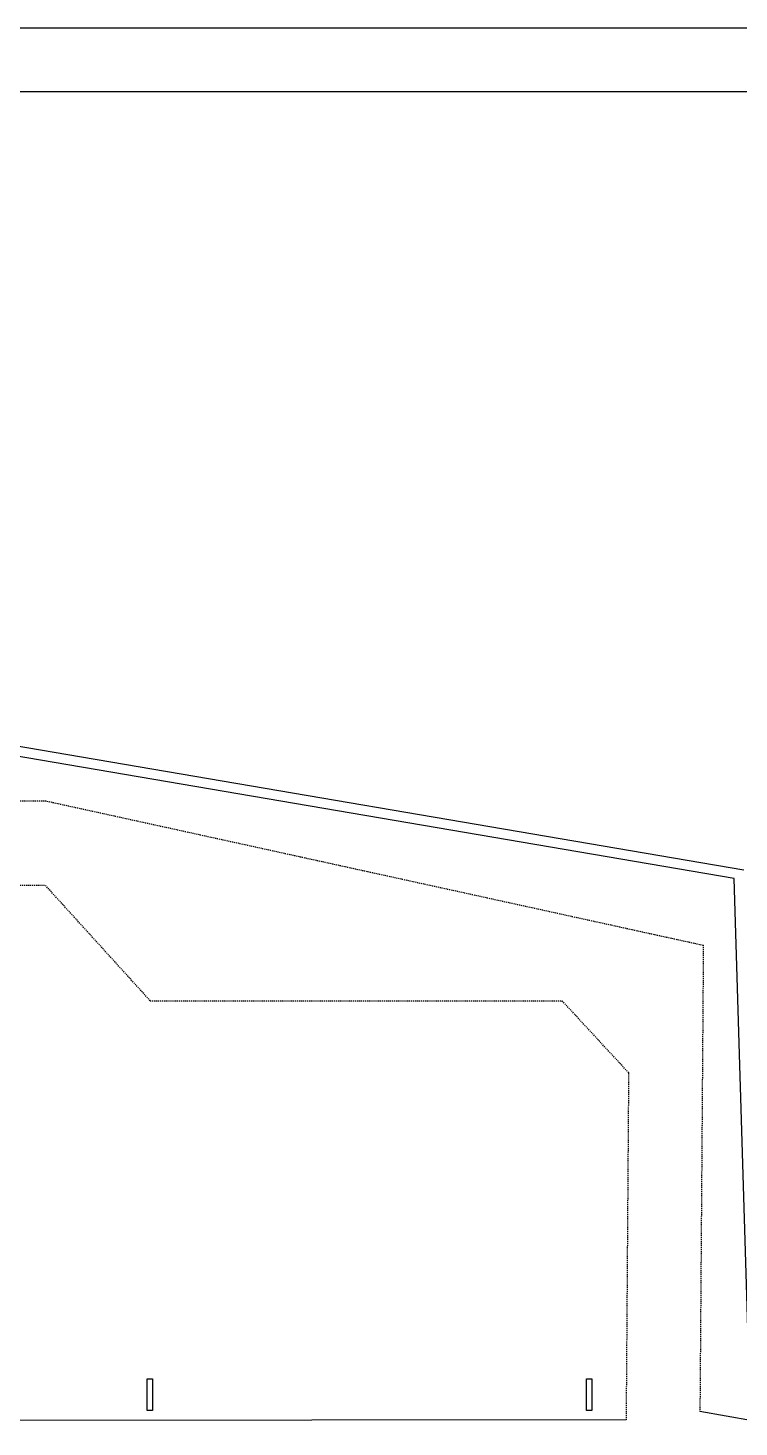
# Model space of a CAD drawing. Header units: millimetres. Extents: x 3476 to 38328, y 1439 to 26921.
# Drawn here: x 11336 to 13359, y 22942 to 26921 of the extents above; entities that cross this region are included whole.
import ezdxf

# ---------------------------------------------------------------- set-up
doc = ezdxf.new("R2010")
doc.units = ezdxf.units.MM
doc.header["$LTSCALE"] = 100
doc.header["$MEASUREMENT"] = 0
doc.linetypes.add('DOT', pattern=[0.055, 0.03, -0.025])
doc.layers.get('0').update_dxf_attribs({"linetype": 'CONTINUOUS'})
for name, color, linetype in [('A-CIRCULATIE', 4, 'CONTINUOUS'), ('A-KOLOM', 7, 'CONTINUOUS'), ('CIRCULATIE', 4, 'DOT'), ('L-GEBOUWEN', 7, 'CONTINUOUS'), ('L-VELDDATA', 7, 'CONTINUOUS')]:
    doc.layers.add(name, color=color, linetype=linetype)

msp = doc.modelspace()

# ---------------------------------------------------------------- linework, layer by layer
for p, q in [((3666.42, 26921.42), (38328.29, 26921.42)), ((3666.42, 26741), (38136.11, 26741))]:
    msp.add_line(p, q)
at = {"layer": 'A-CIRCULATIE'}
for p, q in [((13037.43, 22962.2), (9069.93, 22959.04)), ((13397.11, 22959.04), (13247.61, 22986.42))]:
    msp.add_line(p, q, dxfattribs=at)
at = {"layer": 'A-KOLOM'}
for points in [[(11674.75, 23078.64), (11689.75, 23078.64), (11689.75, 22988.64), (11674.75, 22988.64)], [(12924.75, 23078.64), (12939.75, 23078.64), (12939.75, 22988.64), (12924.75, 22988.64)]]:
    msp.add_lwpolyline(points, close=True, dxfattribs=at)
at = {"layer": 'CIRCULATIE'}
for p, q in [((9123.61, 24723.38), (11384.61, 24723.38)), ((11384.61, 24723.38), (13257.32, 24312.38)), ((9069.93, 24483.38), (11384.61, 24483.38)), ((11683.61, 24154.56), (11384.61, 24483.38)), ((13257.32, 24312.38), (13247.61, 22986.42)), ((11683.61, 24154.56), (12855.26, 24154.56)), ((13044.66, 23949.91), (12855.26, 24154.56)), ((13044.66, 23949.91), (13037.63, 22962.2))]:
    msp.add_line(p, q, dxfattribs=at)
at = {"layer": 'L-GEBOUWEN', "linetype": 'Continuous'}
msp.add_line((13392.1, 22941.89), (13345.26, 24502.39), dxfattribs=at)
at = {"layer": 'L-VELDDATA', "linetype": 'Continuous'}
for p, q in [((13372.56, 24526.14), (8499.23, 25356.68)), ((13345.26, 24502.39), (8494.52, 25329.08))]:
    msp.add_line(p, q, dxfattribs=at)

doc.saveas('drawing.dxf')
